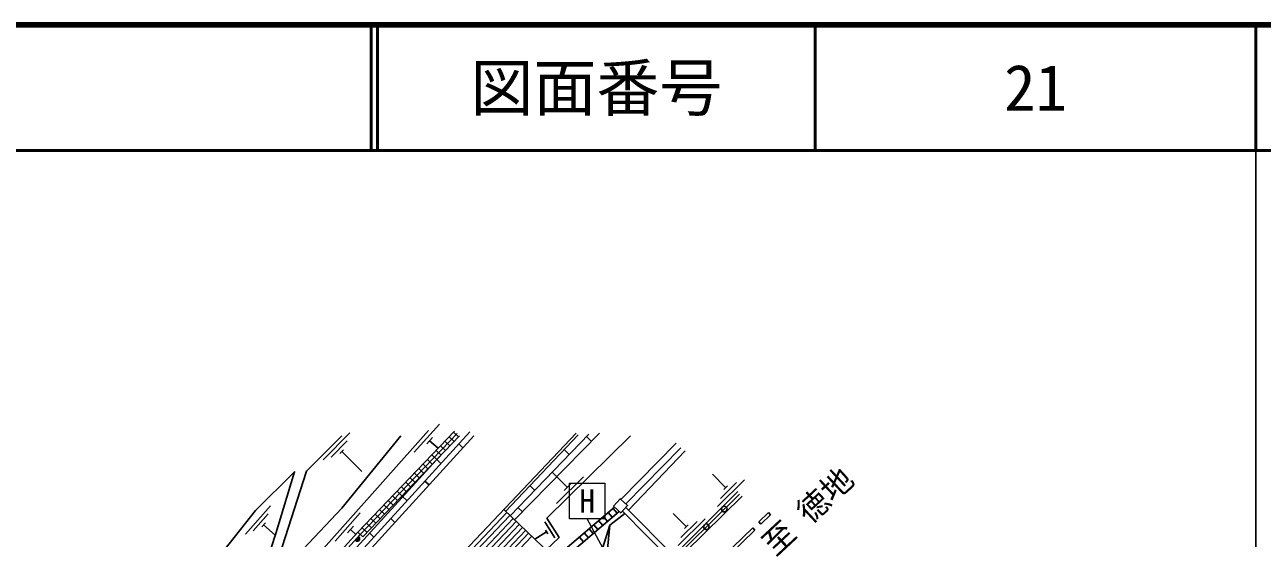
# Model space of a CAD drawing. Units: millimetres at full size, sheet at 1:1000; details may follow other scales. Extents: x 40000 to 680000, y 20000 to 380000.
# Drawn here: x 481224 to 579500, y 339211 to 380000 of the extents above; entities that cross this region are included whole.
import ezdxf
from ezdxf.enums import TextEntityAlignment as Align

# ---------------------------------------------------------------- set-up
doc = ezdxf.new("R2010")
doc.units = ezdxf.units.MM
doc.header["$LTSCALE"] = 1000
for name, color, linetype, lineweight in [('M-BGD', 7, 'Continuous', 25), ('M-STR-HTXT', 7, 'Continuous', 13), ('M-TTL', 2, 'Continuous', 140), ('M-TTL-BAND', 7, 'Continuous', 25), ('M-TTL-LINE', 7, 'Continuous', 50)]:
    doc.layers.add(name, color=color, linetype=linetype, lineweight=lineweight)
doc.layers.add('M-BMK-HTXT', color=7, linetype='Continuous')
doc.layers.add('M-TTL-TXT', color=7, linetype='Continuous')
doc.styles.add('ＭＳ ゴシック', font='')
doc.styles.get('ＭＳ ゴシック').set_extended_font_data('MS Gothic')

msp = doc.modelspace()

# ---------------------------------------------------------------- hatches: boundary and pattern name
at = {"layer": 'M-BGD'}
msp.add_hatch(color=256, dxfattribs=at).paths.add_polyline_path([(507732, 339345, -0.4608), (507771, 339038, -0.4608), (507462, 339048)])

# ---------------------------------------------------------------- linework, layer by layer
for p, q in [((514153, 348280), (512157, 346040)), ((507034, 347576), (504919, 345448)), ((506824, 346939), (505555, 345662)), ((507679, 339685), (515359, 347724)), ((507872, 339500), (515553, 347539)), ((508066, 339315), (515747, 347354)), ((513611, 347222), (513146, 346699)), ((513379, 346960), (514054, 346358)), ((514586, 346915), (514974, 346545)), ((514932, 347277), (515319, 346907)), ((515277, 347638), (515665, 347268)), ((515610, 337637), (525023, 347553)), ((519405, 341344), (525168, 347416)), ((519761, 341005), (526023, 347492)), ((520118, 340667), (526877, 347567)), ((525831, 347293), (526228, 346905)), ((506550, 346238), (506254, 345940)), ((506402, 346089), (508000, 344502)), ((513896, 346192), (514283, 345822)), ((514241, 346554), (514628, 346184)), ((515686, 346699), (516019, 346396)), ((524064, 346252), (524458, 345871)), ((528568, 342301), (532965, 346757)), ((528948, 341945), (533335, 346392)), ((529175, 341442), (533659, 346160)), ((512859, 345108), (513247, 344738)), ((513205, 345469), (513592, 345099)), ((513550, 345831), (513938, 345461)), ((513938, 345461), (514277, 345152)), ((511823, 344023), (512211, 343653)), ((512169, 344385), (512556, 344015)), ((512514, 344746), (512901, 344376)), ((523097, 344461), (523474, 344093)), ((523460, 341984), (525596, 344091)), ((524317, 343251), (523474, 344093)), ((536893, 343228), (535836, 344292)), ((511132, 343300), (511520, 342930)), ((511478, 343662), (511865, 343291)), ((512997, 343747), (513330, 343444)), ((521348, 343391), (521719, 343033)), ((524068, 343005), (524567, 343497)), ((536251, 341745), (538380, 343858)), ((536465, 342381), (537743, 343649)), ((536744, 343080), (537042, 343376)), ((510096, 342216), (510484, 341845)), ((510442, 342577), (510829, 342207)), ((510787, 342939), (511175, 342568)), ((511175, 342568), (511584, 342195)), ((500738, 341787), (498747, 339544)), ((500564, 341140), (499370, 339793)), ((507864, 341222), (505868, 338982)), ((509060, 341131), (509448, 340761)), ((509405, 341492), (509793, 341122)), ((509751, 341854), (510138, 341484)), ((515857, 337402), (519507, 341247)), ((522971, 337959), (519260, 341482)), ((520390, 341657), (520746, 341308)), ((527560, 341258), (527884, 340878)), ((527698, 340244), (528881, 341170)), ((527940, 341583), (528264, 341203)), ((528690, 341365), (532447, 337556)), ((528963, 341657), (532732, 337837)), ((533766, 340124), (532710, 341189)), ((539514, 340505), (540283, 341250)), ((539688, 340326), (540457, 341071)), ((540283, 341250), (540457, 341071)), ((500331, 340424), (500052, 340110)), ((500191, 340267), (501117, 339446)), ((507323, 340164), (506858, 339641)), ((508024, 340046), (508411, 339676)), ((508369, 340408), (508757, 340038)), ((508715, 340769), (509102, 340399)), ((510285, 340769), (510618, 340466)), ((516105, 337167), (519754, 341012)), ((516352, 336932), (520002, 340777)), ((516599, 336697), (520249, 340542)), ((516847, 336463), (520497, 340308)), ((517094, 336228), (520744, 340073)), ((523314, 339239), (522519, 340511)), ((526419, 340284), (526743, 339904)), ((526799, 340609), (527124, 340229)), ((527179, 340934), (527504, 340553)), ((533124, 338641), (535254, 340755)), ((533339, 339277), (534616, 340545)), ((533617, 339976), (533915, 340272)), ((535568, 336683), (539034, 340040)), ((539034, 340040), (539208, 339861)), ((539514, 340505), (539688, 340326)), ((507090, 339903), (507525, 339516)), ((507732, 339345), (507462, 339048)), ((508066, 339315), (507679, 339685)), ((508625, 339613), (508957, 339310)), ((517342, 335993), (520991, 339838)), ((517589, 335758), (521239, 339603)), ((517836, 335523), (521486, 339368)), ((522662, 339716), (521732, 339135)), ((522755, 339568), (522570, 339864)), ((525278, 339310), (525603, 338930)), ((525658, 339635), (525983, 339255)), ((526038, 339960), (526363, 339579)), ((535742, 336504), (539208, 339861))]:
    msp.add_line(p, q, dxfattribs=at)
for points in [[(500380, 305863), (498773, 309787), (497480, 314376), (497272, 315140), (496993, 318978), (497413, 323844), (497873, 326584), (499335, 331201), (501016, 333971), (506240, 339850), (513285, 347757)], [(501825, 307181), (500496, 310244), (499891, 312020), (498961, 315487), (499053, 320890), (499786, 324812), (500132, 326524), (501435, 329900), (503047, 332608), (504641, 334570), (516563, 347662)], [(502177, 307501), (500917, 310407), (500322, 312151), (499412, 315542), (499502, 320845), (500228, 324726), (500566, 326398), (501842, 329702), (503417, 332350), (504982, 334277), (516896, 347359)], [(506396, 347359), (503589, 344535), (500712, 335551), (506414, 341614), (511097, 347359)], [(522631, 338282), (523652, 339264), (522690, 340804), (529337, 347359)], [(501474, 306860), (500076, 310082), (499460, 311889), (498510, 315431), (498603, 320936), (499345, 324898), (499698, 326651), (501029, 330097), (502677, 332867), (504300, 334864), (514191, 345725)], [(487064, 304608), (487283, 309264), (490709, 319898), (492822, 329321), (494739, 335278), (496656, 337766), (499555, 341418), (502649, 344498), (501167, 339597), (499999, 336018), (499080, 334327), (499591, 333861)], [(515344, 320927), (528582, 333743), (534062, 339149), (537862, 342922)], [(515392, 320490), (522217, 327123), (531738, 336543), (537977, 342716)], [(515508, 320151), (526169, 330738), (538199, 342565)], [(519496, 333107), (523589, 337869), (528057, 341683)], [(519827, 332725), (523943, 337513), (528425, 341339)], [(514056, 322133), (527096, 334266), (527698, 340244)], [(527698, 340244), (525965, 334779), (522007, 331236), (514056, 322133)], [(507679, 339685), (503733, 335352), (502062, 333296), (500354, 330425), (498978, 326861), (498611, 325041), (497857, 321012), (497761, 315339), (498744, 311671), (499375, 309824), (500846, 306288)], [(507872, 339500), (503944, 335170), (502291, 333136), (500606, 330303), (499246, 326783), (498884, 324987), (498135, 320983), (498040, 315373), (499011, 311752), (499635, 309922), (501173, 306586)]]:
    msp.add_lwpolyline(points, dxfattribs=at)
msp.add_lwpolyline([(527969, 341766), (528553, 341219), (529100, 341803), (528516, 342350)], close=True, dxfattribs=at)
for centre in [(536778, 341529), (535356, 340123)]:
    msp.add_circle(centre, 225, dxfattribs=at)
msp.add_arc((507620, 339175), 203, 218.81994, 56.74333, dxfattribs=at)
at = {"layer": 'M-STR-HTXT'}
msp.add_line((530679, 331877), (525890, 340766), dxfattribs=at)
msp.add_lwpolyline([(524484, 343579), (527296, 343579), (527296, 340766), (524484, 340766)], close=True, dxfattribs=at)
at = {"layer": 'M-TTL'}
msp.add_line((680000, 380000), (40000, 380000), dxfattribs=at)
at = {"layer": 'M-TTL-BAND'}
msp.add_line((579000, 20000), (579000, 370000), dxfattribs=at)
at = {"layer": 'M-TTL-LINE'}
for p, q in [((508747, 380000), (508747, 370000)), ((509247, 380000), (509247, 370000)), ((543997, 380000), (543997, 370000)), ((579000, 380000), (579000, 370000)), ((40000, 370000), (680000, 370000))]:
    msp.add_line(p, q, dxfattribs=at)

# ---------------------------------------------------------------- texts
at = {"layer": 'M-BMK-HTXT', "style": 'ＭＳ ゴシック'}
msp.add_text('至 徳地', height=1833, rotation=42.935, dxfattribs=at).set_placement((541197, 337309), align=Align.BOTTOM_LEFT)
at = {"layer": 'M-STR-HTXT', "style": 'ＭＳ ゴシック'}
msp.add_text('H', height=1833, dxfattribs=at).set_placement((525890, 342173), align=Align.MIDDLE_CENTER)
at = {"layer": 'M-TTL-TXT', "style": 'ＭＳ ゴシック'}
for s, p in [('図面番号', (526622, 375000)), ('21', (561497, 375000))]:
    msp.add_text(s, height=3666, dxfattribs=at).set_placement(p, align=Align.MIDDLE_CENTER)

doc.saveas('drawing.dxf')
